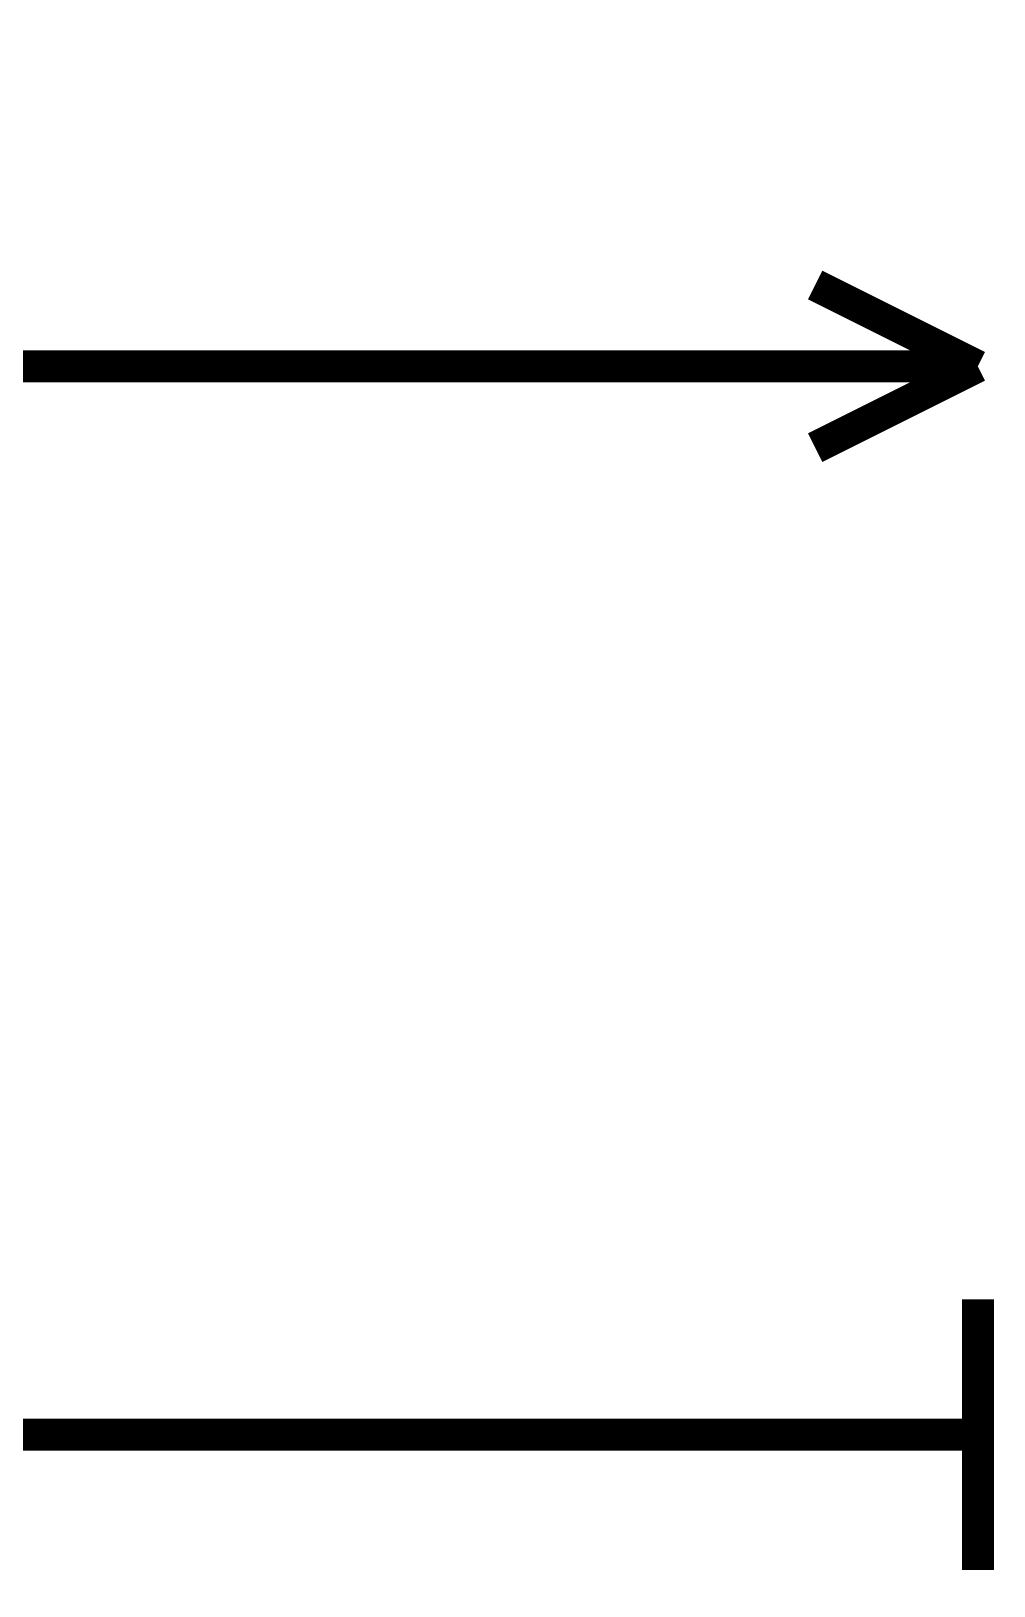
# Model space of a CAD drawing. Header units: inches. Extents: x 0 to 594, y 0 to 420.
# Drawn here: x 123.68 to 132.69, y 138.58 to 153.13 of the extents above; entities that cross this region are included whole.
import ezdxf

# ---------------------------------------------------------------- set-up
doc = ezdxf.new("R2010")
doc.units = ezdxf.units.IN
doc.layers.add('Sheet', color=255, linetype='Continuous')

msp = doc.modelspace()

# ---------------------------------------------------------------- linework, layer by layer
at = {"layer": 'Sheet'}
for points in [[(130.01, 149.997, 0.3, 0.3, 0), (117.501, 149.997, 0.3, 0.3, 0), (112.506, 149.997, 0.3, 0.3, 0), (112.506, 167.501, 0.3, 0.3, 0), (102.505, 167.501, 0.3, 0.3, 0)], [(102.505, 162.495, 0.3, 0.3, 0), (107.5, 162.495, 0.3, 0.3, 0), (107.5, 139.996, 0.3, 0.3, 0), (117.501, 139.996, 0.3, 0.3, 0), (130.01, 139.996, 0.3, 0.3, 0)], [(132.541, 149.997, 0.3, 0.3, 0), (131.018, 150.758, 0.3, 0.3, 0)], [(130.01, 149.997, 0.3, 0.3, 0), (132.541, 149.997, 0.3, 0.3, 0)], [(132.541, 149.997, 0.3, 0.3, 0), (131.018, 149.235, 0.3, 0.3, 0)], [(132.541, 141.262, 0.3, 0.3, 0), (132.541, 138.731, 0.3, 0.3, 0)], [(130.01, 139.996, 0.3, 0.3, 0), (132.541, 139.996, 0.3, 0.3, 0)]]:
    msp.add_lwpolyline(points, format="xyseb", dxfattribs=at)

doc.saveas('drawing.dxf')
